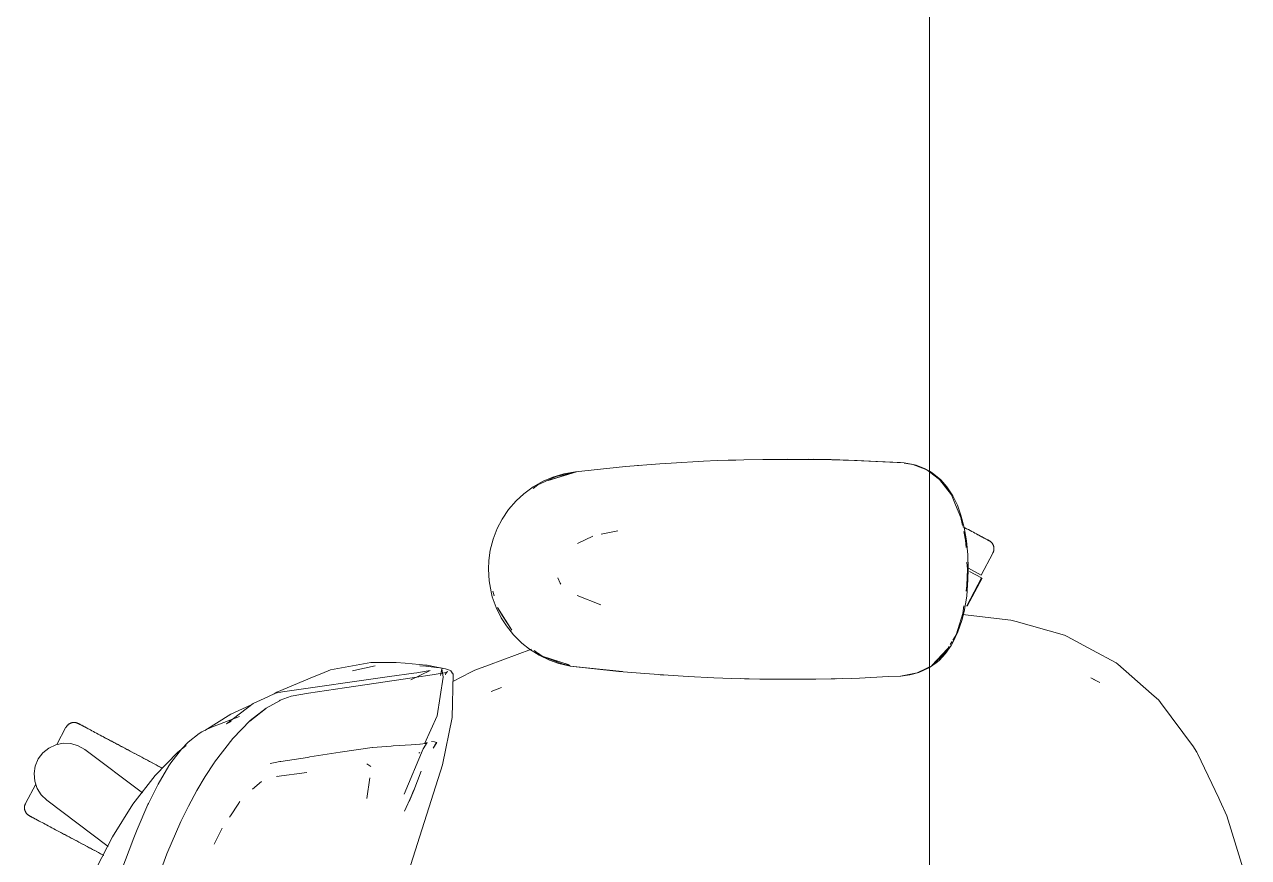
# Model space of a CAD drawing. Header units: millimetres. Extents: x 155920 to 295199, y -4084 to 97293.
# Drawn here: x 158254 to 158793, y 33577 to 33943 of the extents above; entities that cross this region are included whole.
import ezdxf

# ---------------------------------------------------------------- set-up
doc = ezdxf.new("R2010")
doc.units = ezdxf.units.MM
doc.header["$MEASUREMENT"] = 0
doc.layers.add('G-IMPT', color=8, linetype='CONTINUOUS', lineweight=9)
doc.layers.add('I-FURN', color=8, linetype='CONTINUOUS', lineweight=9)

msp = doc.modelspace()

# ---------------------------------------------------------------- linework, layer by layer
at = {"layer": 'G-IMPT'}
for p, q in [((158538.57, 33750.3), (158552.71, 33751.11)), ((158558.73, 33751.37), (158552.71, 33751.11)), ((158558.73, 33751.37), (158570.49, 33751.76)), ((158563.62, 33751.51), (158565.55, 33751.62)), ((158565.55, 33751.62), (158567.05, 33751.63)), ((158578.91, 33751.92), (158570.49, 33751.76)), ((158578.91, 33751.92), (158589.7, 33752.01)), ((158578.91, 33751.92), (158599.09, 33751.97)), ((158578.91, 33751.92), (158608.93, 33751.81)), ((158608.93, 33751.81), (158589.7, 33752.01)), ((158599.09, 33751.97), (158608.93, 33751.81)), ((158599.09, 33751.97), (158620.49, 33751.46)), ((158599.09, 33751.97), (158619.28, 33751.5)), ((158599.09, 33751.93), (158601.13, 33751.95)), ((158601.13, 33751.95), (158603.04, 33751.88)), ((158608.93, 33751.81), (158620.49, 33751.46)), ((158620.49, 33751.46), (158619.28, 33751.5)), ((158619.28, 33751.5), (158641.06, 33750.42)), ((158619.28, 33751.5), (158639.46, 33750.53)), ((158620.49, 33751.46), (158641.06, 33750.42)), ((158496.88, 33746.48), (158484.42, 33742.65)), ((158484.42, 33742.65), (158493.56, 33745.56)), ((158486.46, 33744.12), (158491.32, 33745.58)), ((158487.91, 33744.44), (158496.31, 33746.35)), ((158496.37, 33746.48), (158491.32, 33745.58)), ((158496.88, 33746.48), (158493.56, 33745.56)), ((158514.29, 33748.39), (158496.37, 33746.48)), ((158518.42, 33748.73), (158514.29, 33748.39)), ((158533.48, 33749.98), (158518.42, 33748.73)), ((158525.3, 33749.33), (158523.62, 33749.16)), ((158533.48, 33749.98), (158538.57, 33750.3)), ((158641.06, 33750.42), (158639.46, 33750.53)), ((158641.06, 33750.42), (158642.71, 33750.16)), ((158644.93, 33749.7), (158641.08, 33750.28)), ((158645.11, 33749.72), (158642.71, 33750.16)), ((158644.93, 33749.7), (158651.12, 33747.29)), ((158645.11, 33749.72), (158646.45, 33749.35)), ((158650.09, 33747.96), (158646.45, 33749.35)), ((158650.09, 33747.96), (158652.33, 33746.68)), ((158651.12, 33747.29), (158652.33, 33746.39)), ((158652.33, 33746.68), (158653.53, 33746)), ((158652.33, 33746.39), (158656.75, 33743.12)), ((158653.53, 33746), (158657.27, 33742.92)), ((158477.74, 33739.1), (158479.85, 33740.7)), ((158482.22, 33742.31), (158477.78, 33739.79)), ((158487.91, 33744.44), (158479.85, 33740.7)), ((158482.22, 33742.31), (158486.46, 33744.12)), ((158656.75, 33743.12), (158661.96, 33736.33)), ((158659.93, 33739.89), (158657.27, 33742.92)), ((158473.7, 33736.8), (158470.26, 33733.63)), ((158473.7, 33736.8), (158477.78, 33739.79)), ((158662.59, 33735.84), (158659.93, 33739.89)), ((158661.96, 33736.33), (158663.8, 33731.94)), ((158662.59, 33735.84), (158664.57, 33731.76)), ((158464.11, 33725.63), (158466.94, 33729.8)), ((158466.94, 33729.8), (158470.26, 33733.63)), ((158666.13, 33726.32), (158663.8, 33731.94)), ((158666.16, 33727.43), (158664.57, 33731.76)), ((158464.11, 33725.63), (158461.92, 33721.47)), ((158666.13, 33726.32), (158666.84, 33722.85)), ((158666.16, 33727.43), (158667.59, 33721.95)), ((158461.92, 33721.47), (158460.08, 33716.76)), ((158515.08, 33720.51), (158507.65, 33718.94)), ((158667.4, 33720.1), (158668.17, 33716.35)), ((158668.59, 33716.02), (158667.59, 33721.95)), ((158458.82, 33711.89), (158460.08, 33716.76)), ((158497.25, 33714.91), (158504.03, 33718.17)), ((158668.17, 33716.35), (158668.37, 33713.15)), ((158668.59, 33716.02), (158669.15, 33709.87)), ((158458.82, 33711.89), (158458.17, 33707.38)), ((158669.33, 33703.53), (158669.15, 33709.87)), ((158458, 33703.53), (158458.17, 33707.38)), ((158458, 33703.53), (158458.3, 33698.49)), ((158668.73, 33696.36), (158668.96, 33703.53)), ((158668.77, 33706.64), (158668.96, 33703.53)), ((158669.24, 33699.02), (158669.33, 33703.53)), ((158458.3, 33698.49), (158459.18, 33693.54)), ((158488.62, 33699.7), (158489.63, 33697.48)), ((158489.63, 33697.48), (158489.93, 33697.03)), ((158669.24, 33699.02), (158668.67, 33691.71)), ((158459.18, 33693.54), (158459.74, 33691.41)), ((158460.54, 33691.85), (158459.92, 33693.88)), ((158507.58, 33687.81), (158497.16, 33691.95)), ((158667.55, 33684.94), (158668.67, 33691.71)), ((158668.73, 33696.36), (158668.38, 33693.93)), ((158461.45, 33686.64), (158459.74, 33691.41)), ((158461.45, 33686.64), (158463.69, 33682.13)), ((158462.1, 33686.74), (158464.26, 33683.06)), ((158462.1, 33686.74), (158468.42, 33676.79)), ((158667.46, 33687.4), (158667, 33684.1)), ((158463.69, 33682.13), (158465.96, 33678.58)), ((158464.26, 33683.06), (158468.42, 33676.79)), ((158667, 33684.1), (158663.97, 33674.71)), ((158666.57, 33681.02), (158664.83, 33675.93)), ((158666.57, 33681.02), (158667.55, 33684.94)), ((158666.88, 33683.6), (158688.16, 33681.18)), ((158690.42, 33680.55), (158688.16, 33681.18)), ((158469.15, 33674.61), (158465.96, 33678.58)), ((158664.83, 33675.93), (158662.63, 33671.29)), ((158690.42, 33680.55), (158711.77, 33674.54)), ((158469.15, 33674.61), (158472.76, 33671.06)), ((158472.76, 33671.06), (158476.06, 33668.43)), ((158662.22, 33671.79), (158661.36, 33670.35)), ((158662.63, 33671.29), (158661.82, 33669.92)), ((158663.97, 33674.71), (158662.5, 33672.26)), ((158711.77, 33674.54), (158712.88, 33673.95)), ((158712.88, 33673.95), (158724.12, 33667.93)), ((158476.96, 33668.32), (158458.02, 33661.37)), ((158480.39, 33665.7), (158476.06, 33668.43)), ((158480, 33666.47), (158478.13, 33667.73)), ((158481.71, 33665.31), (158480.11, 33666.39)), ((158480.39, 33665.7), (158484.97, 33663.51)), ((158481.71, 33665.31), (158484.42, 33664.41)), ((158481.71, 33665.31), (158493.56, 33661.5)), ((158490.93, 33661.7), (158482.75, 33664.9)), ((158660.2, 33668.5), (158653.3, 33661.11)), ((158659.01, 33666.41), (158653.3, 33661.11)), ((158658.37, 33666.39), (158655.71, 33663.34)), ((158656.51, 33663.42), (158659.38, 33666.46)), ((158660.2, 33668.5), (158658.92, 33667.03)), ((158660.89, 33669.56), (158659.01, 33666.41)), ((158659.38, 33666.46), (158661.82, 33669.92)), ((158724.12, 33667.93), (158734.55, 33662.35)), ((158388.54, 33659.23), (158384.68, 33657.64)), ((158406.24, 33662.47), (158388.54, 33659.23)), ((158408.1, 33661.06), (158398.8, 33659.02)), ((158406.24, 33662.47), (158413.21, 33662.5)), ((158413.21, 33662.5), (158417.38, 33662.5)), ((158421.33, 33662.16), (158417.38, 33662.5)), ((158430.66, 33661.35), (158421.33, 33662.16)), ((158430.49, 33660.83), (158427.9, 33661.05)), ((158435.17, 33660.32), (158430.49, 33660.83)), ((158430.66, 33661.35), (158431.13, 33661.31)), ((158431.13, 33661.31), (158435.38, 33660.5)), ((158435.79, 33660.24), (158435.17, 33660.32)), ((158435.38, 33660.5), (158437.7, 33660.06)), ((158435.79, 33660.24), (158439.07, 33659.71)), ((158436.97, 33656.78), (158437.7, 33660.06)), ((158436.97, 33656.78), (158437.46, 33659.65)), ((158437.46, 33659.65), (158438.15, 33656.06)), ((158440.93, 33659.16), (158439.07, 33659.71)), ((158440.93, 33659.16), (158441.47, 33658.83)), ((158450.29, 33658.26), (158452.05, 33659.18)), ((158458.02, 33661.37), (158452.05, 33659.18)), ((158484.42, 33664.41), (158493.56, 33661.5)), ((158484.97, 33663.51), (158489.1, 33662.07)), ((158494.06, 33660.91), (158489.1, 33662.07)), ((158493.99, 33661.13), (158490.93, 33661.7)), ((158494.06, 33660.91), (158517.02, 33658.46)), ((158494.06, 33660.91), (158496.88, 33660.58)), ((158494.06, 33660.91), (158515.5, 33658.56)), ((158498.39, 33660.44), (158496.88, 33660.58)), ((158517.02, 33658.46), (158496.88, 33660.58)), ((158651.06, 33660), (158646.8, 33657.9)), ((158651.97, 33660.08), (158647.64, 33658.1)), ((158651.06, 33660), (158652.33, 33660.63)), ((158652.33, 33660.33), (158655.19, 33662.28)), ((158653.3, 33661.11), (158655.71, 33663.34)), ((158656.51, 33663.42), (158655.19, 33662.28)), ((158735.22, 33661.76), (158734.55, 33662.35)), ((158750, 33648.75), (158735.22, 33661.76)), ((158364.87, 33649.45), (158381.32, 33656.25)), ((158414.52, 33656.29), (158367.3, 33649.61)), ((158381.32, 33656.25), (158384.68, 33657.64)), ((158425.48, 33655.9), (158394.61, 33651.34)), ((158398.8, 33659.02), (158398.22, 33658.86)), ((158414.52, 33656.29), (158425.18, 33657.73)), ((158432.36, 33658.92), (158423.93, 33654.91)), ((158426.48, 33657.94), (158425.18, 33657.73)), ((158433.33, 33657.01), (158425.48, 33655.9)), ((158426.48, 33657.94), (158431.5, 33658.77)), ((158432.36, 33658.92), (158431.5, 33658.77)), ((158439.6, 33658.12), (158433.33, 33657.01)), ((158435.43, 33639.02), (158438.15, 33656.06)), ((158438.98, 33657.95), (158440.08, 33658.51)), ((158438.98, 33657.95), (158439.6, 33658.12)), ((158439.18, 33657.07), (158439.26, 33657.57)), ((158439.58, 33658.11), (158439.26, 33657.57)), ((158439.58, 33658.11), (158440.08, 33658.51)), ((158441.47, 33658.83), (158441.84, 33658.34)), ((158442.45, 33657.3), (158441.84, 33658.34)), ((158441.97, 33657.72), (158441.84, 33658.34)), ((158441.84, 33658.34), (158441.86, 33658.26)), ((158441.97, 33657.72), (158441.86, 33658.26)), ((158442.06, 33638.32), (158442.45, 33657.3)), ((158442.38, 33654.11), (158450.29, 33658.26)), ((158515.5, 33658.56), (158526.9, 33657.57)), ((158537.18, 33656.84), (158526.9, 33657.57)), ((158535.14, 33656.98), (158533.72, 33657.11)), ((158537.18, 33656.84), (158546.05, 33656.28)), ((158557.36, 33655.74), (158546.05, 33656.28)), ((158557.36, 33655.74), (158565.24, 33655.45)), ((158577.55, 33655.16), (158565.24, 33655.45)), ((158569.11, 33655.37), (158570.77, 33655.29)), ((158570.77, 33655.29), (158572.9, 33655.29)), ((158577.55, 33655.16), (158583.02, 33655.08)), ((158597.73, 33655.08), (158583.02, 33655.08)), ((158602.24, 33655.13), (158597.73, 33655.08)), ((158602.24, 33655.13), (158617.91, 33655.51)), ((158608.97, 33655.3), (158610.81, 33655.3)), ((158613.87, 33655.42), (158611.19, 33655.3)), ((158617.91, 33655.51), (158621.46, 33655.63)), ((158634.02, 33656.25), (158621.46, 33655.63)), ((158634.02, 33656.25), (158639.68, 33656.53)), ((158646.8, 33657.9), (158639.46, 33656.53)), ((158639.68, 33656.53), (158643.69, 33657.03)), ((158643.69, 33657.03), (158647.64, 33658.1)), ((158724.95, 33654.92), (158723.36, 33655.7)), ((158727.25, 33653.74), (158723.36, 33655.7)), ((158727.25, 33653.74), (158724.95, 33654.92)), ((158360.94, 33647.4), (158364.31, 33648.97)), ((158363.7, 33648.68), (158364.87, 33649.45)), ((158367.3, 33649.61), (158364.31, 33648.97)), ((158371.17, 33647.65), (158378.84, 33648.95)), ((158394.61, 33651.34), (158378.84, 33648.95)), ((158459.32, 33649.78), (158463.79, 33651.41)), ((158459.32, 33649.78), (158459.91, 33650.03)), ((158463.79, 33651.41), (158459.91, 33650.03)), ((158750, 33648.75), (158753.26, 33645.88)), ((158342.72, 33635.42), (158354.42, 33644.36)), ((158353.24, 33643.69), (158344.61, 33639.71)), ((158360.94, 33647.4), (158354.42, 33644.36)), ((158360.12, 33642.39), (158365.96, 33645.68)), ((158365.96, 33645.68), (158366.38, 33645.9)), ((158371.17, 33647.65), (158366.38, 33645.9)), ((158753.99, 33644.91), (158753.26, 33645.88)), ((158768.56, 33625.41), (158753.99, 33644.91)), ((158344.61, 33639.71), (158333.16, 33632.59)), ((158348.37, 33638.65), (158336.47, 33634.14)), ((158352.95, 33636.67), (158359.9, 33642.07)), ((158352.95, 33636.67), (158356.52, 33639.48)), ((158360.12, 33642.39), (158353.16, 33636.98)), ((158359.9, 33642.07), (158356.52, 33639.48)), ((158435.43, 33639.02), (158429.82, 33626.67)), ((158442.06, 33638.32), (158437.87, 33617.36)), ((158331.8, 33631.89), (158334.24, 33633.07)), ((158334.24, 33633.07), (158336.47, 33634.14)), ((158342.72, 33635.42), (158344.75, 33636.58)), ((158345.42, 33629.07), (158353.16, 33636.98)), ((158325.8, 33627.42), (158322.91, 33624.39)), ((158330.67, 33631.28), (158325.8, 33627.42)), ((158330.67, 33631.28), (158331.8, 33631.89)), ((158345.42, 33629.07), (158337.4, 33618.64)), ((158427.97, 33626.6), (158430.36, 33626.89)), ((158431.09, 33627.19), (158429.33, 33624.52)), ((158430.37, 33626.9), (158430.36, 33626.89)), ((158430.37, 33626.9), (158431.09, 33627.19)), ((158433, 33627.66), (158434.36, 33627.49)), ((158433.7, 33624.73), (158435.23, 33627.21)), ((158435.29, 33627.19), (158433.7, 33624.73)), ((158435.23, 33627.21), (158433.74, 33624.74)), ((158434.36, 33627.49), (158435.23, 33627.21)), ((158435.29, 33627.19), (158435.23, 33627.21)), ((158321.24, 33622.97), (158311.28, 33612.68)), ((158322.91, 33624.39), (158318.19, 33618.26)), ((158321.24, 33622.97), (158324.91, 33625.97)), ((158392.78, 33623), (158379.42, 33620.89)), ((158392.78, 33623), (158406.85, 33625.03)), ((158406.93, 33625.05), (158406.85, 33625.03)), ((158406.93, 33625.05), (158415.17, 33625.66)), ((158415.17, 33625.66), (158416.16, 33625.74)), ((158416.16, 33625.74), (158424.02, 33626.3)), ((158429.33, 33624.52), (158420.89, 33604.54)), ((158424.02, 33626.3), (158427.89, 33626.59)), ((158427.88, 33622.8), (158427.44, 33622.53)), ((158427.97, 33626.6), (158427.89, 33626.59)), ((158768.56, 33625.41), (158769.02, 33624.64)), ((158769.02, 33624.64), (158769.96, 33623.06)), ((158770.38, 33622.35), (158769.96, 33623.06)), ((158770.38, 33622.35), (158779.65, 33602.71)), ((158312.6, 33608.97), (158317.33, 33616.97)), ((158318.19, 33618.26), (158317.33, 33616.97)), ((158333.35, 33612.28), (158337.23, 33618.38)), ((158337.23, 33618.38), (158337.4, 33618.64)), ((158361.96, 33617.96), (158364.13, 33618.42)), ((158364.13, 33618.42), (158366.11, 33618.84)), ((158366.58, 33618.91), (158366.11, 33618.84)), ((158378.3, 33620.71), (158366.58, 33618.91)), ((158378.3, 33620.71), (158378.91, 33620.81)), ((158379.42, 33620.89), (158378.91, 33620.81)), ((158406.19, 33616.66), (158404.55, 33617.93)), ((158421.88, 33567.12), (158437.87, 33617.36)), ((158301.47, 33600.08), (158311.28, 33612.68)), ((158333.35, 33612.28), (158329.58, 33606.06)), ((158378, 33614.03), (158364.65, 33612.25)), ((158364.65, 33612.25), (158365.12, 33612.4)), ((158405.84, 33611.71), (158404.44, 33602.54)), ((158405.84, 33611.71), (158405.79, 33611.36)), ((158425.19, 33606.18), (158428.44, 33614.65)), ((158312.29, 33608.38), (158308.29, 33600.37)), ((158312.29, 33608.38), (158312.6, 33608.97)), ((158326.01, 33599.27), (158329.58, 33606.06)), ((158354.15, 33606.75), (158358.06, 33610.09)), ((158423.17, 33601.28), (158425.2, 33606.38)), ((158425.2, 33606.38), (158423.17, 33601.26)), ((158425.19, 33606.18), (158423.17, 33601.28)), ((158292.5, 33585.78), (158301.47, 33600.08)), ((158308.07, 33599.92), (158303.3, 33588.96)), ((158308.07, 33599.92), (158308.29, 33600.37)), ((158347.88, 33600.12), (158344.38, 33594.99)), ((158347.88, 33600.12), (158348.63, 33601.22)), ((158424.17, 33603.8), (158421.12, 33597.08)), ((158779.65, 33602.71), (158780.08, 33601.79)), ((158783.27, 33595.03), (158780.08, 33601.79)), ((158326.01, 33599.27), (158322.62, 33592.54)), ((158344.38, 33594.99), (158343.99, 33594.41)), ((158421.12, 33597.08), (158421.37, 33597.54)), ((158783.27, 33595.03), (158788.59, 33577.76)), ((158316.45, 33578.31), (158322.62, 33592.54)), ((158340.85, 33589.51), (158337.31, 33582.54)), ((158285.41, 33572.01), (158292.5, 33585.78)), ((158296.22, 33570.21), (158301.82, 33585.28)), ((158303.3, 33588.96), (158301.82, 33585.28)), ((158310.99, 33563.43), (158316.45, 33578.31)), ((158788.59, 33577.76), (158792.78, 33564.15))]:
    msp.add_line(p, q, dxfattribs=at)
at = {"layer": 'I-FURN'}
for p, q in [((158652.33, 34229.33), (158652.33, 32629.33)), ((158652.33, 32629.33), (158652.33, 34229.33)), ((158667.81, 33721.83), (158666.98, 33722.27)), ((158668.63, 33721.4), (158667.81, 33721.83)), ((158669.41, 33720.98), (158668.63, 33721.4)), ((158670.18, 33720.57), (158669.41, 33720.98)), ((158670.91, 33720.18), (158670.18, 33720.57)), ((158671.62, 33719.81), (158670.91, 33720.18)), ((158672.3, 33719.44), (158671.62, 33719.81)), ((158672.94, 33719.1), (158672.3, 33719.44)), ((158673.56, 33718.77), (158672.94, 33719.1)), ((158674.14, 33718.46), (158673.56, 33718.77)), ((158673.83, 33718.63), (158674.4, 33718.32)), ((158674.7, 33718.17), (158674.14, 33718.46)), ((158674.4, 33718.32), (158674.94, 33718.04)), ((158675.21, 33717.89), (158674.7, 33718.17)), ((158674.94, 33718.04), (158675.44, 33717.77)), ((158675.69, 33717.64), (158675.21, 33717.89)), ((158675.44, 33717.77), (158675.9, 33717.53)), ((158676.14, 33717.4), (158675.69, 33717.64)), ((158675.9, 33717.53), (158676.33, 33717.3)), ((158676.55, 33717.18), (158676.14, 33717.4)), ((158676.33, 33717.3), (158676.73, 33717.09)), ((158676.92, 33716.98), (158676.55, 33717.18)), ((158676.73, 33717.09), (158677.08, 33716.9)), ((158677.26, 33716.81), (158676.92, 33716.98)), ((158677.08, 33716.9), (158677.4, 33716.73)), ((158677.56, 33716.65), (158677.26, 33716.81)), ((158677.4, 33716.73), (158677.68, 33716.58)), ((158677.81, 33716.51), (158677.56, 33716.65)), ((158677.68, 33716.58), (158677.92, 33716.45)), ((158678.03, 33716.39), (158677.81, 33716.51)), ((158677.92, 33716.45), (158678.12, 33716.35)), ((158678.21, 33716.3), (158678.03, 33716.39)), ((158678.12, 33716.35), (158678.28, 33716.26)), ((158678.35, 33716.22), (158678.21, 33716.3)), ((158678.28, 33716.26), (158678.41, 33716.2)), ((158678.45, 33716.17), (158678.35, 33716.22)), ((158678.41, 33716.2), (158678.49, 33716.15)), ((158678.51, 33716.14), (158678.45, 33716.17)), ((158678.49, 33716.15), (158678.53, 33716.13)), ((158678.53, 33716.13), (158678.51, 33716.14)), ((158678.53, 33716.13), (158678.68, 33716.05)), ((158678.53, 33716.13), (158678.53, 33716.13)), ((158678.68, 33716.05), (158678.81, 33715.96)), ((158678.81, 33715.96), (158678.95, 33715.88)), ((158678.95, 33715.88), (158679.08, 33715.78)), ((158679.08, 33715.78), (158679.2, 33715.68)), ((158679.2, 33715.68), (158679.33, 33715.58)), ((158679.33, 33715.58), (158679.44, 33715.47)), ((158679.44, 33715.47), (158679.56, 33715.35)), ((158679.56, 33715.35), (158679.67, 33715.23)), ((158679.67, 33715.23), (158679.77, 33715.11)), ((158679.77, 33715.11), (158679.87, 33714.98)), ((158679.87, 33714.98), (158679.96, 33714.85)), ((158679.96, 33714.85), (158680.05, 33714.72)), ((158680.05, 33714.72), (158680.14, 33714.58)), ((158680.14, 33714.58), (158680.21, 33714.44)), ((158680.21, 33714.44), (158680.29, 33714.29)), ((158680.29, 33714.29), (158680.35, 33714.15)), ((158680.35, 33714.15), (158680.41, 33714)), ((158680.41, 33714), (158680.47, 33713.84)), ((158680.47, 33713.84), (158680.51, 33713.69)), ((158680.51, 33713.69), (158680.56, 33713.54)), ((158680.56, 33713.54), (158680.59, 33713.38)), ((158680.59, 33713.38), (158680.62, 33713.22)), ((158680.62, 33713.22), (158680.64, 33713.06)), ((158680.64, 33713.06), (158680.66, 33712.9)), ((158675.05, 33700.99), (158680.2, 33710.68)), ((158680.22, 33710.72), (158680.2, 33710.68)), ((158680.29, 33710.86), (158680.22, 33710.72)), ((158680.36, 33711.01), (158680.29, 33710.86)), ((158680.42, 33711.16), (158680.36, 33711.01)), ((158680.47, 33711.31), (158680.42, 33711.16)), ((158680.52, 33711.46), (158680.47, 33711.31)), ((158680.56, 33711.62), (158680.52, 33711.46)), ((158680.59, 33711.78), (158680.56, 33711.62)), ((158680.62, 33711.94), (158680.59, 33711.78)), ((158680.64, 33712.09), (158680.62, 33711.94)), ((158680.66, 33712.26), (158680.64, 33712.09)), ((158680.66, 33712.9), (158680.67, 33712.74)), ((158680.67, 33712.42), (158680.66, 33712.26)), ((158680.67, 33712.74), (158680.67, 33712.58)), ((158680.67, 33712.58), (158680.67, 33712.42)), ((158669.42, 33703.98), (158675.05, 33700.99)), ((158669.94, 33702.57), (158675.24, 33699.76)), ((158675.24, 33699.76), (158668.66, 33687.4)), ((158668.83, 33687.31), (158675.41, 33699.67)), ((158668.66, 33687.4), (158668.57, 33687.45)), ((158272, 33633.94), (158267.97, 33626.36)), ((158272, 33633.94), (158272.08, 33634.08)), ((158272.08, 33634.08), (158272.17, 33634.22)), ((158272.17, 33634.22), (158272.26, 33634.35)), ((158272.26, 33634.35), (158272.35, 33634.48)), ((158272.35, 33634.48), (158272.45, 33634.61)), ((158272.45, 33634.61), (158272.55, 33634.73)), ((158272.55, 33634.73), (158272.66, 33634.85)), ((158272.66, 33634.85), (158272.78, 33634.96)), ((158272.78, 33634.96), (158272.9, 33635.07)), ((158272.9, 33635.07), (158273.02, 33635.18)), ((158273.02, 33635.18), (158273.15, 33635.28)), ((158273.15, 33635.28), (158273.28, 33635.37)), ((158273.28, 33635.37), (158273.41, 33635.46)), ((158273.41, 33635.46), (158273.55, 33635.54)), ((158273.55, 33635.54), (158273.69, 33635.62)), ((158273.69, 33635.62), (158273.84, 33635.69)), ((158273.84, 33635.69), (158273.98, 33635.76)), ((158273.98, 33635.76), (158274.13, 33635.82)), ((158274.13, 33635.82), (158274.29, 33635.87)), ((158274.29, 33635.87), (158274.44, 33635.92)), ((158274.44, 33635.92), (158274.6, 33635.96)), ((158274.6, 33635.96), (158274.75, 33636)), ((158274.75, 33636), (158274.91, 33636.03)), ((158274.91, 33636.03), (158275.07, 33636.05)), ((158275.07, 33636.05), (158275.23, 33636.06)), ((158275.23, 33636.06), (158275.39, 33636.07)), ((158275.39, 33636.07), (158275.55, 33636.08)), ((158275.55, 33636.08), (158275.71, 33636.08)), ((158275.71, 33636.08), (158275.88, 33636.07)), ((158275.88, 33636.07), (158276.04, 33636.05)), ((158276.04, 33636.05), (158276.2, 33636.03)), ((158276.2, 33636.03), (158276.35, 33636)), ((158276.35, 33636), (158276.51, 33635.96)), ((158276.51, 33635.96), (158276.67, 33635.92)), ((158276.67, 33635.92), (158276.82, 33635.88)), ((158276.82, 33635.88), (158276.97, 33635.82)), ((158276.97, 33635.82), (158277.12, 33635.76)), ((158277.12, 33635.76), (158277.27, 33635.7)), ((158277.27, 33635.7), (158277.42, 33635.63)), ((158277.42, 33635.63), (158277.45, 33635.61)), ((158277.45, 33635.61), (158277.47, 33635.6)), ((158277.46, 33635.6), (158277.45, 33635.61)), ((158277.5, 33635.58), (158277.46, 33635.6)), ((158277.47, 33635.6), (158277.53, 33635.56)), ((158277.58, 33635.54), (158277.5, 33635.58)), ((158277.53, 33635.56), (158277.63, 33635.51)), ((158277.71, 33635.47), (158277.58, 33635.54)), ((158277.63, 33635.51), (158277.77, 33635.44)), ((158277.87, 33635.39), (158277.71, 33635.47)), ((158277.77, 33635.44), (158277.95, 33635.34)), ((158278.07, 33635.28), (158277.87, 33635.39)), ((158277.95, 33635.34), (158278.17, 33635.22)), ((158278.31, 33635.15), (158278.07, 33635.28)), ((158278.17, 33635.22), (158278.43, 33635.09)), ((158278.59, 33635), (158278.31, 33635.15)), ((158278.43, 33635.09), (158278.73, 33634.93)), ((158278.91, 33634.83), (158278.59, 33635)), ((158278.73, 33634.93), (158279.07, 33634.75)), ((158279.26, 33634.65), (158278.91, 33634.83)), ((158279.07, 33634.75), (158279.44, 33634.55)), ((158279.65, 33634.44), (158279.26, 33634.65)), ((158279.44, 33634.55), (158279.85, 33634.33)), ((158280.08, 33634.21), (158279.65, 33634.44)), ((158279.85, 33634.33), (158280.29, 33634.1)), ((158280.55, 33633.96), (158280.08, 33634.21)), ((158280.29, 33634.1), (158280.78, 33633.84)), ((158281.05, 33633.69), (158280.55, 33633.96)), ((158280.78, 33633.84), (158281.29, 33633.56)), ((158281.59, 33633.41), (158281.05, 33633.69)), ((158281.29, 33633.56), (158281.84, 33633.27)), ((158282.16, 33633.11), (158281.59, 33633.41)), ((158281.84, 33633.27), (158282.43, 33632.96)), ((158282.76, 33632.79), (158282.16, 33633.11)), ((158283.39, 33632.45), (158282.76, 33632.79)), ((158284.05, 33632.1), (158283.39, 33632.45)), ((158267.51, 33626.26), (158270.82, 33626.93)), ((158270.82, 33626.93), (158274.19, 33626.79)), ((158284.75, 33631.73), (158284.05, 33632.1)), ((158285.47, 33631.34), (158284.75, 33631.73)), ((158286.22, 33630.94), (158285.47, 33631.34)), ((158287, 33630.53), (158286.22, 33630.94)), ((158287.8, 33630.11), (158287, 33630.53)), ((158288.62, 33629.67), (158287.8, 33630.11)), ((158288.17, 33629.91), (158289.01, 33629.46)), ((158289.47, 33629.22), (158288.62, 33629.67)), ((158289.01, 33629.46), (158289.87, 33629.01)), ((158290.34, 33628.76), (158289.47, 33629.22)), ((158289.87, 33629.01), (158290.74, 33628.54)), ((158291.22, 33628.28), (158290.34, 33628.76)), ((158290.74, 33628.54), (158291.64, 33628.06)), ((158292.13, 33627.8), (158291.22, 33628.28)), ((158291.64, 33628.06), (158292.55, 33627.58)), ((158293.05, 33627.31), (158292.13, 33627.8)), ((158292.55, 33627.58), (158293.48, 33627.08)), ((158293.99, 33626.81), (158293.05, 33627.31)), ((158293.48, 33627.08), (158294.43, 33626.58)), ((158294.94, 33626.31), (158293.99, 33626.81)), ((158259.82, 33620), (158261.85, 33622.69)), ((158261.85, 33622.69), (158264.46, 33624.82)), ((158264.46, 33624.82), (158267.51, 33626.26)), ((158274.19, 33626.79), (158277.43, 33625.85)), ((158277.43, 33625.85), (158280.35, 33624.16)), ((158280.35, 33624.16), (158305.66, 33605.08)), ((158294.43, 33626.58), (158295.38, 33626.07)), ((158295.91, 33625.8), (158294.94, 33626.31)), ((158295.38, 33626.07), (158296.35, 33625.56)), ((158296.88, 33625.28), (158295.91, 33625.8)), ((158296.35, 33625.56), (158297.33, 33625.04)), ((158297.86, 33624.75), (158296.88, 33625.28)), ((158297.33, 33625.04), (158298.32, 33624.51)), ((158298.85, 33624.23), (158297.86, 33624.75)), ((158298.32, 33624.51), (158299.31, 33623.98)), ((158299.85, 33623.7), (158298.85, 33624.23)), ((158299.31, 33623.98), (158300.31, 33623.45)), ((158300.85, 33623.16), (158299.85, 33623.7)), ((158300.31, 33623.45), (158301.31, 33622.92)), ((158301.86, 33622.63), (158300.85, 33623.16)), ((158301.31, 33622.92), (158302.32, 33622.39)), ((158302.86, 33622.1), (158301.86, 33622.63)), ((158302.32, 33622.39), (158303.32, 33621.85)), ((158303.87, 33621.56), (158302.86, 33622.1)), ((158303.32, 33621.85), (158304.33, 33621.32)), ((158304.87, 33621.03), (158303.87, 33621.56)), ((158257.95, 33613.57), (158258.49, 33616.9)), ((158258.49, 33616.9), (158259.82, 33620)), ((158304.33, 33621.32), (158305.33, 33620.78)), ((158305.87, 33620.5), (158304.87, 33621.03)), ((158305.33, 33620.78), (158306.33, 33620.25)), ((158306.86, 33619.97), (158305.87, 33620.5)), ((158306.33, 33620.25), (158307.32, 33619.73)), ((158307.85, 33619.44), (158306.86, 33619.97)), ((158307.32, 33619.73), (158308.3, 33619.2)), ((158308.83, 33618.92), (158307.85, 33619.44)), ((158308.3, 33619.2), (158309.28, 33618.69)), ((158309.8, 33618.41), (158308.83, 33618.92)), ((158309.28, 33618.69), (158310.24, 33618.17)), ((158310.76, 33617.9), (158309.8, 33618.41)), ((158310.24, 33618.17), (158311.19, 33617.67)), ((158311.7, 33617.4), (158310.76, 33617.9)), ((158311.19, 33617.67), (158312.13, 33617.17)), ((158312.63, 33616.9), (158311.7, 33617.4)), ((158312.13, 33617.17), (158313.05, 33616.68)), ((158313.54, 33616.42), (158312.63, 33616.9)), ((158313.05, 33616.68), (158313.96, 33616.2)), ((158314.44, 33615.94), (158313.54, 33616.42)), ((158258.21, 33610.21), (158257.95, 33613.57)), ((158258.66, 33608.85), (158254.19, 33600.44)), ((158259.28, 33607), (158258.21, 33610.21)), ((158261.08, 33604.15), (158259.28, 33607)), ((158253.92, 33599.81), (158253.98, 33599.96)), ((158253.98, 33599.96), (158254.03, 33600.11)), ((158254.03, 33600.11), (158254.1, 33600.26)), ((158254.1, 33600.26), (158254.17, 33600.4)), ((158254.17, 33600.4), (158254.19, 33600.44)), ((158263.51, 33601.81), (158261.08, 33604.15)), ((158290.57, 33581.42), (158263.51, 33601.81)), ((158253.72, 33598.7), (158253.73, 33598.86)), ((158253.72, 33598.54), (158253.72, 33598.7)), ((158253.72, 33598.38), (158253.72, 33598.54)), ((158253.73, 33598.22), (158253.72, 33598.38)), ((158253.73, 33598.86), (158253.75, 33599.02)), ((158253.75, 33598.06), (158253.73, 33598.22)), ((158253.75, 33599.02), (158253.77, 33599.18)), ((158253.77, 33597.9), (158253.75, 33598.06)), ((158253.77, 33599.18), (158253.8, 33599.34)), ((158253.8, 33597.74), (158253.77, 33597.9)), ((158253.8, 33599.34), (158253.83, 33599.5)), ((158253.84, 33597.58), (158253.8, 33597.74)), ((158253.83, 33599.5), (158253.87, 33599.66)), ((158253.88, 33597.43), (158253.84, 33597.58)), ((158253.87, 33599.66), (158253.92, 33599.81)), ((158253.93, 33597.27), (158253.88, 33597.43)), ((158253.98, 33597.12), (158253.93, 33597.27)), ((158254.04, 33596.97), (158253.98, 33597.12)), ((158254.11, 33596.83), (158254.04, 33596.97)), ((158254.18, 33596.68), (158254.11, 33596.83)), ((158254.26, 33596.54), (158254.18, 33596.68)), ((158254.34, 33596.4), (158254.26, 33596.54)), ((158254.43, 33596.27), (158254.34, 33596.4)), ((158254.52, 33596.14), (158254.43, 33596.27)), ((158254.62, 33596.01), (158254.52, 33596.14)), ((158254.73, 33595.89), (158254.62, 33596.01)), ((158254.83, 33595.77), (158254.73, 33595.89)), ((158254.95, 33595.65), (158254.83, 33595.77)), ((158255.07, 33595.54), (158254.95, 33595.65)), ((158255.19, 33595.44), (158255.07, 33595.54)), ((158255.32, 33595.34), (158255.19, 33595.44)), ((158255.45, 33595.24), (158255.32, 33595.34)), ((158255.58, 33595.15), (158255.45, 33595.24)), ((158255.72, 33595.07), (158255.58, 33595.15)), ((158255.86, 33594.99), (158255.72, 33595.07)), ((158255.91, 33594.97), (158255.86, 33594.99)), ((158255.86, 33594.99), (158255.86, 33594.99)), ((158255.86, 33594.99), (158255.88, 33594.98)), ((158255.88, 33594.98), (158255.94, 33594.95)), ((158255.99, 33594.92), (158255.91, 33594.97)), ((158255.94, 33594.95), (158256.04, 33594.89)), ((158256.11, 33594.86), (158255.99, 33594.92)), ((158256.04, 33594.89), (158256.18, 33594.82)), ((158256.27, 33594.77), (158256.11, 33594.86)), ((158256.18, 33594.82), (158256.36, 33594.72)), ((158256.47, 33594.66), (158256.27, 33594.77)), ((158256.36, 33594.72), (158256.58, 33594.61)), ((158256.71, 33594.54), (158256.47, 33594.66)), ((158256.58, 33594.61), (158256.84, 33594.47)), ((158256.99, 33594.39), (158256.71, 33594.54)), ((158256.84, 33594.47), (158257.13, 33594.31)), ((158257.31, 33594.22), (158256.99, 33594.39)), ((158257.13, 33594.31), (158257.47, 33594.13)), ((158257.67, 33594.03), (158257.31, 33594.22)), ((158257.47, 33594.13), (158257.84, 33593.94)), ((158258.06, 33593.82), (158257.67, 33594.03)), ((158257.84, 33593.94), (158258.25, 33593.72)), ((158258.49, 33593.59), (158258.06, 33593.82)), ((158258.25, 33593.72), (158258.7, 33593.48)), ((158258.95, 33593.34), (158258.49, 33593.59)), ((158258.7, 33593.48), (158259.18, 33593.22)), ((158259.46, 33593.08), (158258.95, 33593.34)), ((158259.18, 33593.22), (158259.7, 33592.95)), ((158259.99, 33592.79), (158259.46, 33593.08)), ((158259.7, 33592.95), (158260.25, 33592.66)), ((158260.56, 33592.49), (158259.99, 33592.79)), ((158260.25, 33592.66), (158260.83, 33592.35)), ((158260.83, 33592.35), (158261.45, 33592.02)), ((158261.45, 33592.02), (158262.1, 33591.67)), ((158262.1, 33591.67), (158262.77, 33591.31)), ((158262.77, 33591.31), (158263.48, 33590.94)), ((158263.48, 33590.94), (158264.22, 33590.55)), ((158264.22, 33590.55), (158264.98, 33590.14)), ((158264.98, 33590.14), (158265.77, 33589.72)), ((158265.77, 33589.72), (158266.58, 33589.29)), ((158266.58, 33589.29), (158267.41, 33588.85)), ((158267.41, 33588.85), (158268.27, 33588.39)), ((158268.27, 33588.39), (158269.15, 33587.92)), ((158269.15, 33587.92), (158270.04, 33587.45)), ((158270.53, 33587.19), (158269.63, 33587.67)), ((158270.04, 33587.45), (158270.96, 33586.96)), ((158271.46, 33586.7), (158270.53, 33587.19)), ((158270.96, 33586.96), (158271.89, 33586.47)), ((158272.39, 33586.2), (158271.46, 33586.7)), ((158271.89, 33586.47), (158272.83, 33585.97)), ((158273.35, 33585.69), (158272.39, 33586.2)), ((158272.83, 33585.97), (158273.79, 33585.46)), ((158274.31, 33585.18), (158273.35, 33585.69)), ((158273.79, 33585.46), (158274.76, 33584.94)), ((158275.28, 33584.66), (158274.31, 33585.18)), ((158274.76, 33584.94), (158275.74, 33584.42)), ((158276.27, 33584.14), (158275.28, 33584.66)), ((158275.74, 33584.42), (158276.72, 33583.9)), ((158277.26, 33583.61), (158276.27, 33584.14)), ((158276.72, 33583.9), (158277.72, 33583.37)), ((158278.26, 33583.08), (158277.26, 33583.61)), ((158277.72, 33583.37), (158278.72, 33582.84)), ((158279.26, 33582.55), (158278.26, 33583.08)), ((158278.72, 33582.84), (158279.72, 33582.3)), ((158280.26, 33582.02), (158279.26, 33582.55)), ((158279.72, 33582.3), (158280.72, 33581.77)), ((158281.27, 33581.48), (158280.26, 33582.02)), ((158280.72, 33581.77), (158281.73, 33581.23)), ((158282.27, 33580.95), (158281.27, 33581.48)), ((158281.73, 33581.23), (158282.73, 33580.7)), ((158283.27, 33580.41), (158282.27, 33580.95)), ((158282.73, 33580.7), (158283.73, 33580.17)), ((158284.27, 33579.88), (158283.27, 33580.41)), ((158283.73, 33580.17), (158284.73, 33579.64)), ((158285.27, 33579.35), (158284.27, 33579.88)), ((158284.73, 33579.64), (158285.72, 33579.11)), ((158286.25, 33578.83), (158285.27, 33579.35)), ((158285.72, 33579.11), (158286.71, 33578.59)), ((158287.23, 33578.31), (158286.25, 33578.83)), ((158286.71, 33578.59), (158287.68, 33578.07)), ((158288.2, 33577.79), (158287.23, 33578.31)), ((158287.68, 33578.07), (158288.64, 33577.56))]:
    msp.add_line(p, q, dxfattribs=at)

doc.saveas('drawing.dxf')
